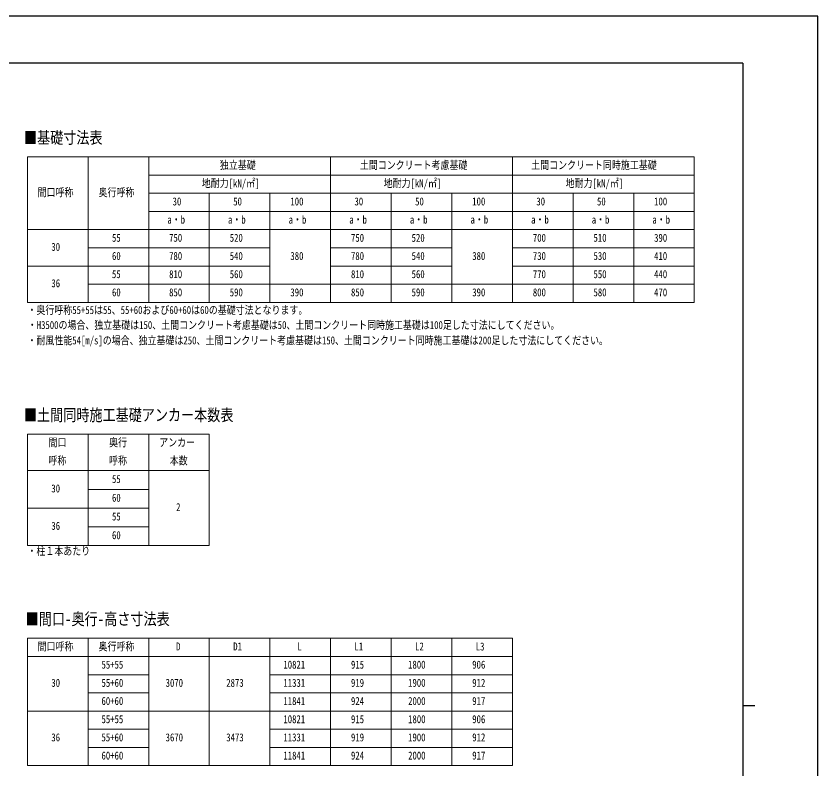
# Model space of a CAD drawing. Units: millimetres, scale not verified. Extents: x -16820 to 16820, y -11880 to 11880.
# Drawn here: x 3592 to 16820, y -545 to 11880 of the extents above; entities that cross this region are included whole.
import ezdxf
from ezdxf.enums import TextEntityAlignment as Align

# ---------------------------------------------------------------- set-up
doc = ezdxf.new("R2010")
doc.units = ezdxf.units.MM
doc.header["$LTSCALE"] = 50
doc.layers.add('0-1_TABLE1', color=7, linetype='Continuous', lineweight=18)
doc.layers.add('0-2_USER1', color=3, linetype='Continuous')
doc.layers.add('0-8_YKK_ZWAK', color=7, linetype='Continuous')
doc.styles.add('ＭＳ ゴシック', font='')
doc.styles.get('ＭＳ ゴシック').set_extended_font_data('MS Gothic')

msp = doc.modelspace()

# ---------------------------------------------------------------- linework, layer by layer
at = {"layer": '0-1_TABLE1'}
for p, q in [((3780.5, 9555), (14780.5, 9555)), ((3780.5, 9555), (3780.5, 7155)), ((4780.5, 9555), (4780.5, 7155)), ((5780.5, 9555), (5780.5, 7155)), ((8780.5, 9555), (8780.5, 7155)), ((11780.5, 9555), (11780.5, 7155)), ((5780.5, 9255), (14780.5, 9255)), ((5780.5, 8955), (14780.5, 8955)), ((6780.5, 8955), (6780.5, 7155)), ((7780.5, 8955), (7780.5, 7155)), ((9780.5, 8955), (9780.5, 7155)), ((10780.5, 8955), (10780.5, 7155)), ((12780.5, 8955), (12780.5, 7155)), ((13780.5, 8955), (13780.5, 7155)), ((5780.5, 8655), (14780.5, 8655)), ((4780.5, 8055), (7780.5, 8055)), ((8780.5, 8055), (10780.5, 8055)), ((11780.5, 8055), (14780.5, 8055)), ((3780.5, 7755), (7780.5, 7755)), ((8780.5, 7755), (10780.5, 7755)), ((11780.5, 7755), (14780.5, 7755)), ((4780.5, 7455), (14780.5, 7455)), ((3780.5, 4978), (6780.5, 4978)), ((3780.5, 4978), (3780.5, 3143.21)), ((5780.5, 4978), (5780.5, 3143.21)), ((6780.5, 4978), (6780.5, 3143.21)), ((3780.5, 4378), (6780.5, 4378)), ((4780.5, 4069.3), (5780.5, 4069.3)), ((3780.5, 3760.61), (5780.5, 3760.61)), ((4780.5, 3451.91), (5780.5, 3451.91)), ((3780.5, 1611), (11780.5, 1611)), ((3780.5, 1611), (3780.5, -489)), ((4780.5, 1611), (4780.5, -489)), ((5780.5, 1611), (5780.5, -489)), ((6780.5, 1611), (6780.5, -489)), ((7780.5, 1611), (7780.5, -489)), ((8780.5, 1611), (8780.5, -489)), ((9780.5, 1611), (9780.5, -489)), ((10780.5, 1611), (10780.5, -489)), ((11780.5, 1611), (11780.5, -489)), ((3780.5, 1311), (11780.5, 1311)), ((4780.5, 1011), (5780.5, 1011)), ((7780.5, 1011), (11780.5, 1011)), ((4780.5, 711), (5780.5, 711)), ((7780.5, 711), (11780.5, 711)), ((3780.5, 411), (11780.5, 411)), ((4780.5, 111), (5780.5, 111)), ((7780.5, 111), (11780.5, 111)), ((4780.5, -189), (5780.5, -189)), ((7780.5, -189), (11780.5, -189)), ((3780.5, -489), (11780.5, -489))]:
    msp.add_line(p, q, dxfattribs=at)
for points in [[(14780.5, 9555), (14780.5, 8955), (14780.5, 7155)], [(3780.5, 8355), (4780.5, 8355), (5780.5, 8355), (14780.5, 8355)], [(3780.5, 7155), (4780.5, 7155), (14780.5, 7155)], [(4780.5, 4978), (4780.5, 4069.3), (4780.5, 3760.61), (4780.5, 3451.91), (4780.5, 3143.21)], [(3780.5, 3143.21), (4780.5, 3143.21), (5780.5, 3143.21), (6780.5, 3143.21)]]:
    msp.add_lwpolyline(points, dxfattribs=at)
at = {"layer": '0-8_YKK_ZWAK'}
for p, q in [((15580.08, 11100), (-15619.92, 11100)), ((15580.08, 11100), (15580.08, -10100)), ((15580.08, 500), (15780.08, 500))]:
    msp.add_line(p, q, dxfattribs=at)
msp.add_lwpolyline([(-16820, -11880), (16820, -11880), (16820, 11880), (-16820, 11880)], close=True, dxfattribs=at)

# ---------------------------------------------------------------- texts
at = {"layer": '0-1_TABLE1', "style": 'ＭＳ ゴシック', "width": 0.8}
for s, p in [('独立基礎', (6954.1, 9315)), ('土間コンクリート考慮基礎', (9262.9, 9315)), ('土間コンクリート同時施工基礎', (12090.1, 9315)), ('地耐力[kN/㎡]', (6656.5, 9015)), ('地耐力[kN/㎡]', (9656.5, 9015)), ('地耐力[kN/㎡]', (12656.5, 9015)), ('間口呼称', (3949.3, 8865)), ('奥行呼称', (4954.1, 8865)), ('30', (6174.9, 8715)), ('50', (7174.9, 8715)), ('100', (8117.3, 8715)), ('30', (9174.9, 8715)), ('50', (10174.9, 8715)), ('100', (11117.3, 8715)), ('30', (12174.9, 8715)), ('50', (13174.9, 8715)), ('100', (14117.3, 8715)), ('a・b', (6088.5, 8415)), ('a・b', (7088.5, 8415)), ('a・b', (8088.5, 8415)), ('a・b', (9088.5, 8415)), ('a・b', (10088.5, 8415)), ('a・b', (11088.5, 8415)), ('a・b', (12088.5, 8415)), ('a・b', (13088.5, 8415)), ('a・b', (14088.5, 8415)), ('55', (5174.9, 8115)), ('750', (6117.3, 8115)), ('520', (7117.3, 8115)), ('750', (9117.3, 8115)), ('520', (10117.3, 8115)), ('700', (12117.3, 8115)), ('510', (13117.3, 8115)), ('390', (14117.3, 8115)), ('30', (4174.9, 7965)), ('60', (5174.9, 7815)), ('780', (6117.3, 7815)), ('540', (7117.3, 7815)), ('380', (8117.3, 7815)), ('780', (9117.3, 7815)), ('540', (10117.3, 7815)), ('380', (11117.3, 7815)), ('730', (12117.3, 7815)), ('530', (13117.3, 7815)), ('410', (14117.3, 7815)), ('55', (5174.9, 7515)), ('810', (6117.3, 7515)), ('560', (7117.3, 7515)), ('810', (9117.3, 7515)), ('560', (10117.3, 7515)), ('770', (12117.3, 7515)), ('550', (13117.3, 7515)), ('440', (14117.3, 7515)), ('36', (4174.9, 7365)), ('60', (5174.9, 7215)), ('850', (6117.3, 7215)), ('590', (7117.3, 7215)), ('390', (8117.3, 7215)), ('850', (9117.3, 7215)), ('590', (10117.3, 7215)), ('390', (11117.3, 7215)), ('800', (12117.3, 7215)), ('580', (13117.3, 7215)), ('470', (14117.3, 7215)), ('間口', (4126.9, 4738)), ('奥行', (5126.9, 4738)), ('アンカー', (5954.1, 4738)), ('呼称', (4126.9, 4438)), ('呼称', (5126.9, 4438)), ('本数', (6126.9, 4438)), ('55', (5174.9, 4133.65)), ('30', (4174.9, 3979.3)), ('60', (5174.9, 3824.95)), ('2', (6232.5, 3670.61)), ('55', (5174.9, 3516.26)), ('36', (4174.9, 3361.91)), ('60', (5174.9, 3207.56)), ('間口呼称', (3949.3, 1371)), ('奥行呼称', (4954.1, 1371)), ('D', (6232.5, 1371)), ('D1', (7174.9, 1371)), ('L', (8232.5, 1371)), ('L1', (9174.9, 1371)), ('L2', (10174.9, 1371)), ('L3', (11174.9, 1371)), ('55+55', (5002.1, 1071)), ('10821', (8002.1, 1071)), ('915', (9117.3, 1071)), ('1800', (10059.7, 1071)), ('906', (11117.3, 1071)), ('30', (4174.9, 771)), ('55+60', (5002.1, 771)), ('3070', (6059.7, 771)), ('2873', (7059.7, 771)), ('11331', (8002.1, 771)), ('919', (9117.3, 771)), ('1900', (10059.7, 771)), ('912', (11117.3, 771)), ('60+60', (5002.1, 471)), ('11841', (8002.1, 471)), ('924', (9117.3, 471)), ('2000', (10059.7, 471)), ('917', (11117.3, 471)), ('55+55', (5002.1, 171)), ('10821', (8002.1, 171)), ('915', (9117.3, 171)), ('1800', (10059.7, 171)), ('906', (11117.3, 171)), ('36', (4174.9, -129)), ('55+60', (5002.1, -129)), ('3670', (6059.7, -129)), ('3473', (7059.7, -129)), ('11331', (8002.1, -129)), ('919', (9117.3, -129)), ('1900', (10059.7, -129)), ('912', (11117.3, -129)), ('60+60', (5002.1, -429)), ('11841', (8002.1, -429)), ('924', (9117.3, -429)), ('2000', (10059.7, -429)), ('917', (11117.3, -429))]:
    msp.add_text(s, height=132, dxfattribs=at).set_placement(p, align=Align.BOTTOM_LEFT)
at = {"layer": '0-2_USER1', "style": 'ＭＳ ゴシック', "width": 0.8}
for s, height, p in [('■基礎寸法表', 197.9, (3723.24, 9715.6)), ('・奥行呼称55+55は55、55+60および60+60は60の基礎寸法となります。', 132, (3780.5, 6922.91)), ('・H3500の場合、独立基礎は150、土間コンクリート考慮基礎は50、土間コンクリート同時施工基礎は100足した寸法にしてください。', 132, (3785.67, 6675.64)), ('・耐風性能54[m/s]の場合、独立基礎は250、土間コンクリート考慮基礎は150、土間コンクリート同時施工基礎は200足した寸法にしてください。', 132, (3780.5, 6421.76)), ('■土間同時施工基礎アンカー本数表', 197.9, (3723.24, 5138.86)), ('・柱１本あたり', 132, (3780.5, 2946.16)), ('■間口-奥行-高さ寸法表', 197.9, (3751.7, 1772.58))]:
    msp.add_text(s, height=height, dxfattribs=at).set_placement(p, align=Align.BOTTOM_LEFT)

doc.saveas('drawing.dxf')
